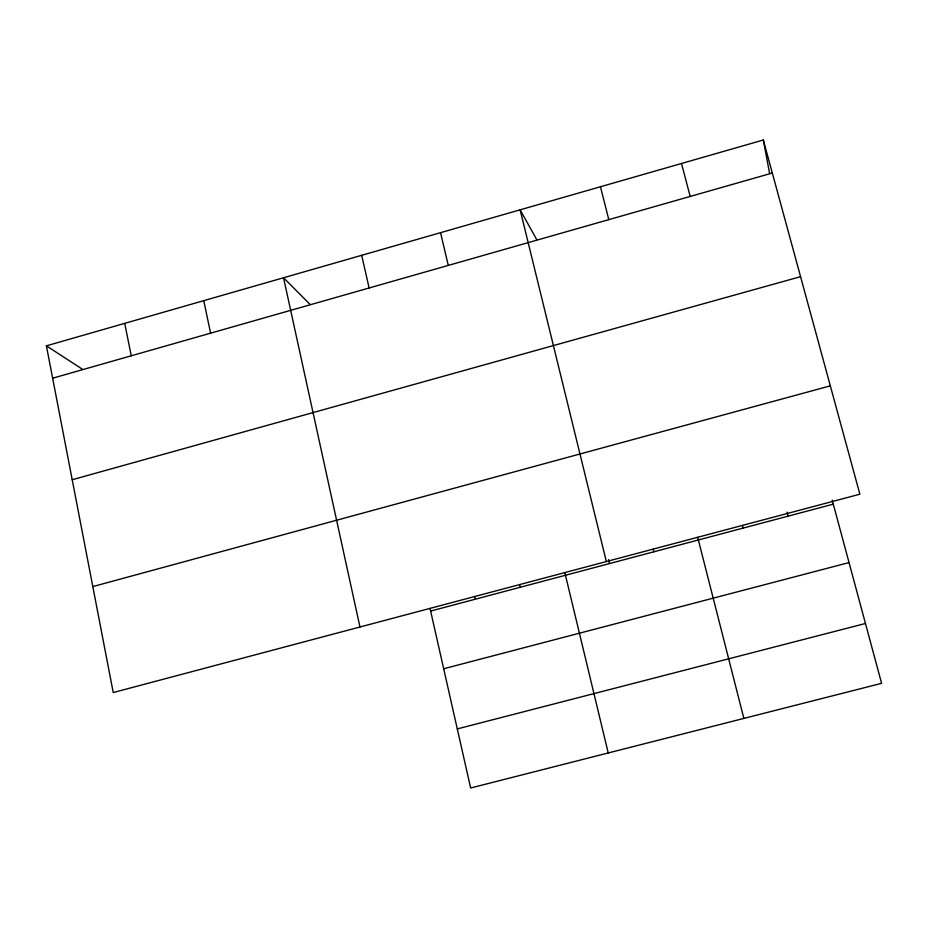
<?xml version="1.0" encoding="UTF-8"?>
<svg xmlns="http://www.w3.org/2000/svg" width="928" height="928" viewBox="0 0 928 928"><rect width="100%" height="100%" fill="white"/><g stroke="black" fill="none" stroke-linecap="round" stroke-linejoin="round"><path stroke-width="1.39" d="M46.4 345.842L763.315 140L859.873 494.206L113.239 692.543L46.4 345.842L82.267 369.124M52.641 378.206L772.316 173.026M72.21 479.741L800.574 276.672M92.812 586.589L830.328 385.851M430.627 611.065L833.298 504.159M443.688 668.763L849.039 562.577M457.295 728.909L865.464 623.488M309.871 304.222L283.539 277.75L359.96 627.003M536.686 239.552L520.132 209.821L606.344 561.556M832.207 500.146L881.6 683.333L470.658 788L430.035 608.42M787.025 512.152L788.092 516.165M681.5 163.49L690.177 196.446M742.423 525.434L743.108 528.102M697.682 537.312L743.862 718.411M600.451 186.772L608.803 219.646M653.173 549.144L653.846 551.8M608.571 559.572L609.545 563.563M564.827 572.611L608.234 752.956M440.545 232.673L448.282 265.408M519.668 584.605L520.295 587.262M474.73 596.542L475.345 599.186M361.688 255.316L369.124 287.982M203.766 300.66L210.586 333.175M124.723 323.35L131.254 355.795M763.315 140L769.544 173.153"/></g></svg>
